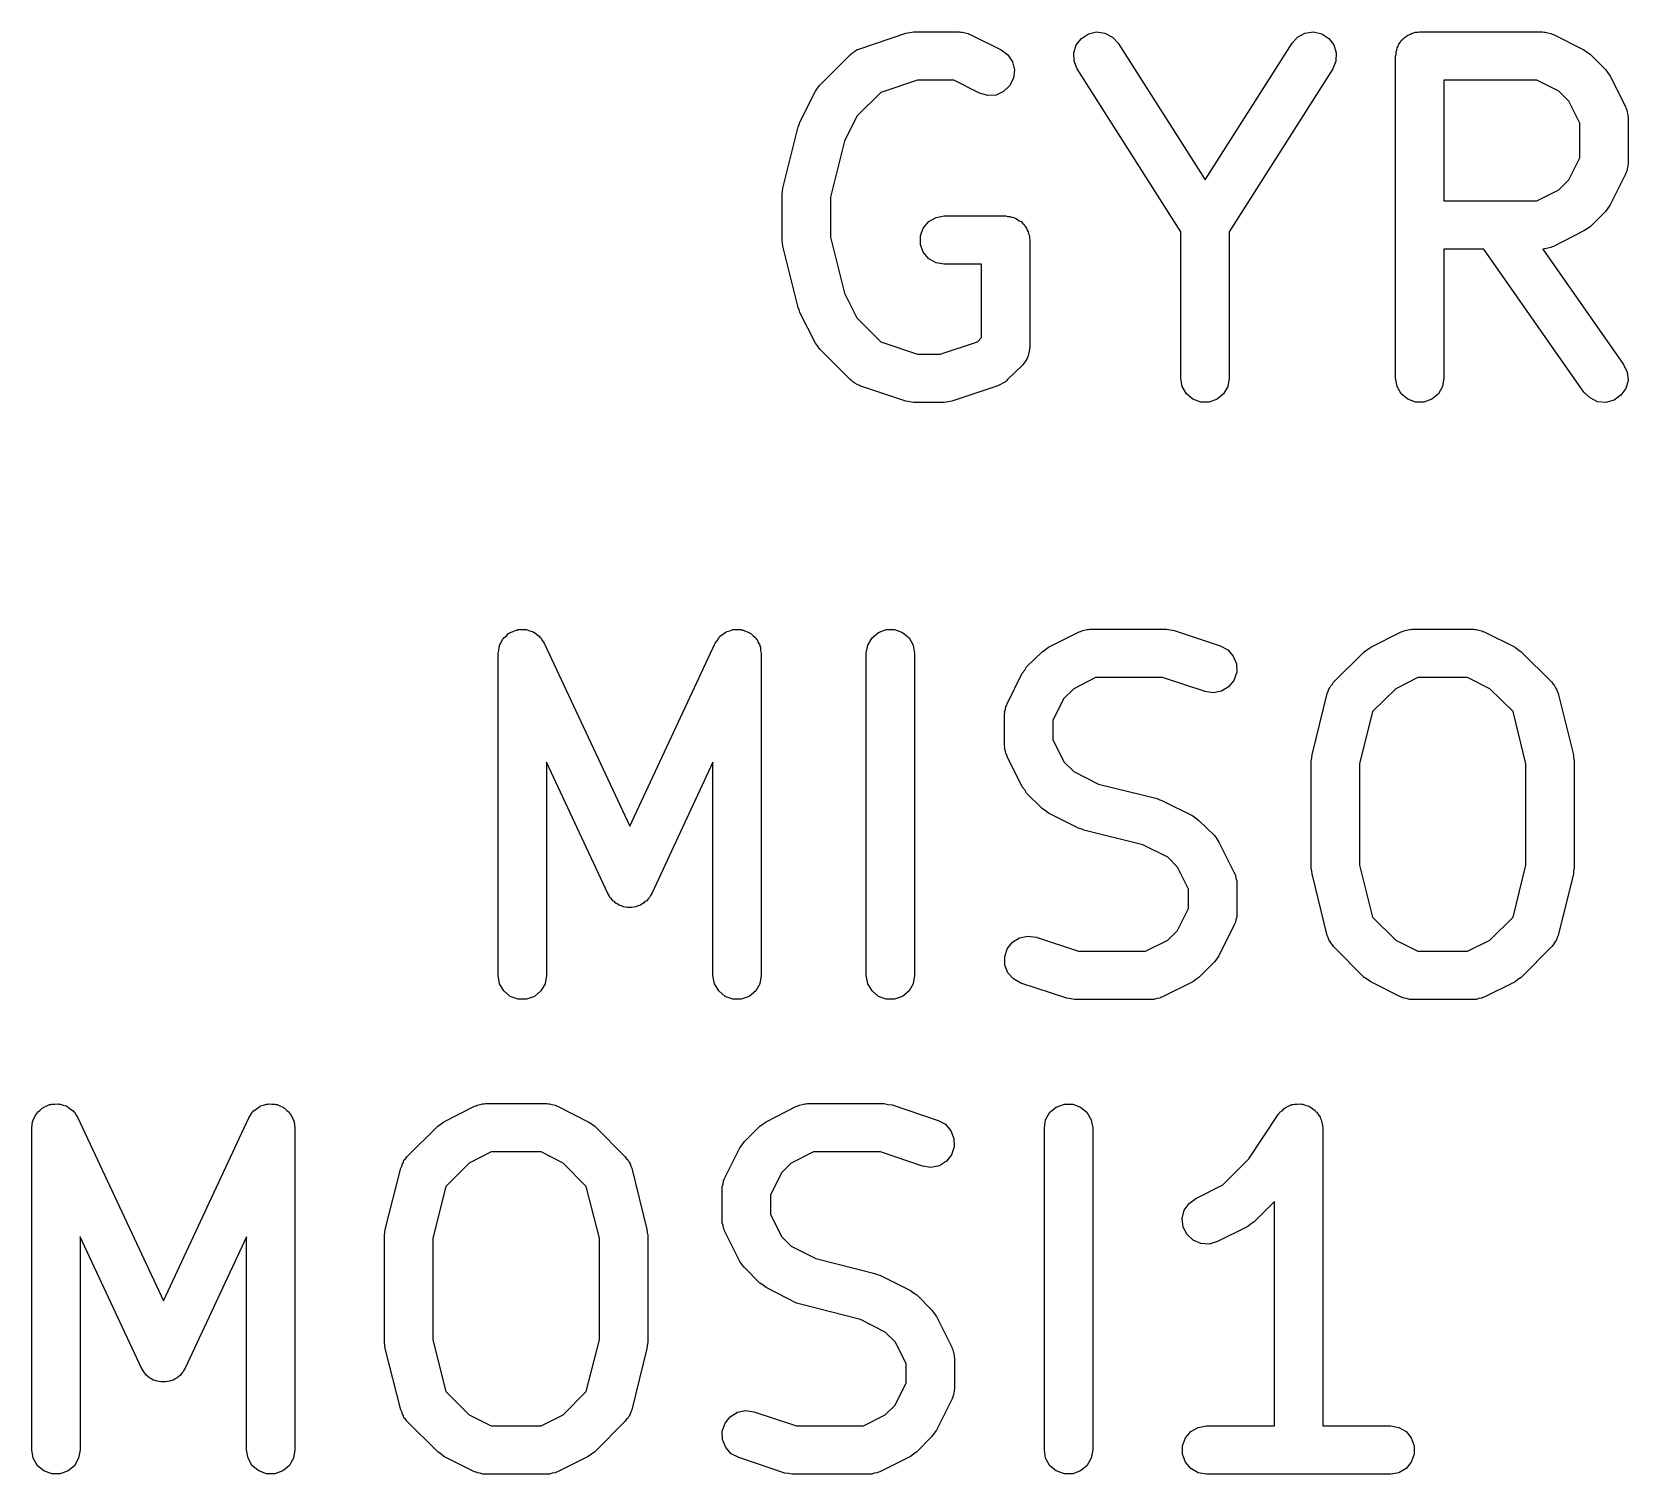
# Model space of a CAD drawing. Extents: x 83.4 to 168.1, y -157.3 to -85.4.
# Drawn here: x 159.494 to 164.449, y -118.045 to -113.568 of the extents above; entities that cross this region are included whole.
import ezdxf

# ---------------------------------------------------------------- set-up
doc = ezdxf.new("R2010")
doc.units = 0
doc.header["$MEASUREMENT"] = 0
doc.layers.add('BLACK', color=7, linetype='CONTINUOUS')

msp = doc.modelspace()

# ---------------------------------------------------------------- linework, layer by layer
at = {"layer": 'Black'}
for p, q in [((162.219, -113.57), (162.231, -113.568)), ((162.231, -113.568), (162.374, -113.568)), ((162.374, -113.568), (162.378, -113.569)), ((162.774, -113.574), (162.799, -113.568)), ((162.799, -113.568), (162.825, -113.572)), ((163.446, -113.572), (163.472, -113.568)), ((163.472, -113.568), (163.498, -113.574)), ((163.796, -113.569), (163.802, -113.568)), ((163.802, -113.568), (164.183, -113.568)), ((164.183, -113.568), (164.188, -113.569)), ((162.064, -113.62), (162.207, -113.572)), ((162.207, -113.572), (162.219, -113.57)), ((162.378, -113.569), (162.382, -113.569)), ((162.382, -113.569), (162.391, -113.571)), ((162.391, -113.571), (162.4, -113.573)), ((162.4, -113.573), (162.403, -113.575)), ((162.403, -113.575), (162.407, -113.576)), ((162.407, -113.576), (162.503, -113.624)), ((162.728, -113.633), (162.736, -113.608)), ((162.736, -113.608), (162.752, -113.588)), ((162.752, -113.588), (162.774, -113.574)), ((162.825, -113.572), (162.848, -113.584)), ((162.848, -113.584), (162.866, -113.603)), ((162.866, -113.603), (163.136, -114.027)), ((163.136, -114.027), (163.406, -113.603)), ((163.406, -113.603), (163.423, -113.584)), ((163.423, -113.584), (163.446, -113.572)), ((163.498, -113.574), (163.52, -113.588)), ((163.52, -113.588), (163.536, -113.608)), ((163.536, -113.608), (163.543, -113.633)), ((163.731, -113.624), (163.732, -113.617)), ((163.732, -113.617), (163.735, -113.612)), ((163.735, -113.612), (163.737, -113.606)), ((163.737, -113.606), (163.742, -113.601)), ((163.742, -113.601), (163.745, -113.595)), ((163.745, -113.595), (163.75, -113.591)), ((163.75, -113.591), (163.754, -113.586)), ((163.754, -113.586), (163.76, -113.582)), ((163.76, -113.582), (163.765, -113.578)), ((163.765, -113.578), (163.771, -113.576)), ((163.771, -113.576), (163.777, -113.573)), ((163.777, -113.573), (163.783, -113.571)), ((163.783, -113.571), (163.789, -113.569)), ((163.789, -113.569), (163.796, -113.569)), ((164.188, -113.569), (164.192, -113.569)), ((164.192, -113.569), (164.2, -113.571)), ((164.2, -113.571), (164.209, -113.573)), ((164.209, -113.573), (164.213, -113.575)), ((164.213, -113.575), (164.217, -113.576)), ((164.217, -113.576), (164.312, -113.624)), ((161.94, -113.733), (162.035, -113.638)), ((162.035, -113.638), (162.039, -113.635)), ((162.039, -113.635), (162.042, -113.632)), ((162.042, -113.632), (162.049, -113.628)), ((162.049, -113.628), (162.056, -113.623)), ((162.056, -113.623), (162.061, -113.622)), ((162.061, -113.622), (162.064, -113.62)), ((162.503, -113.624), (162.524, -113.639)), ((162.524, -113.639), (162.538, -113.661)), ((162.538, -113.661), (162.544, -113.686)), ((162.729, -113.659), (162.728, -113.633)), ((162.739, -113.683), (162.729, -113.659)), ((163.542, -113.659), (163.532, -113.683)), ((163.543, -113.633), (163.542, -113.659)), ((163.727, -113.643), (163.729, -113.637)), ((163.727, -114.643), (163.727, -113.643)), ((163.729, -113.63), (163.731, -113.624)), ((163.729, -113.637), (163.729, -113.63)), ((164.312, -113.624), (164.322, -113.631)), ((164.322, -113.631), (164.332, -113.638)), ((164.332, -113.638), (164.379, -113.685)), ((162.541, -113.712), (162.529, -113.735)), ((162.544, -113.686), (162.541, -113.712)), ((163.061, -114.189), (162.739, -113.683)), ((163.532, -113.683), (163.211, -114.189)), ((164.379, -113.685), (164.386, -113.695)), ((164.386, -113.695), (164.393, -113.705)), ((164.393, -113.705), (164.441, -113.8)), ((161.878, -113.848), (161.926, -113.752)), ((161.926, -113.752), (161.933, -113.743)), ((161.933, -113.743), (161.94, -113.733)), ((162.129, -113.756), (162.055, -113.83)), ((162.243, -113.718), (162.129, -113.756)), ((162.356, -113.718), (162.243, -113.718)), ((162.436, -113.758), (162.356, -113.718)), ((162.461, -113.765), (162.436, -113.758)), ((162.487, -113.764), (162.461, -113.765)), ((162.51, -113.753), (162.487, -113.764)), ((162.529, -113.735), (162.51, -113.753)), ((163.877, -113.718), (163.877, -114.092)), ((164.166, -113.718), (163.877, -113.718)), ((164.234, -113.752), (164.166, -113.718)), ((164.265, -113.783), (164.234, -113.752)), ((164.299, -113.851), (164.265, -113.783)), ((164.441, -113.8), (164.442, -113.804)), ((164.442, -113.804), (164.444, -113.808)), ((164.444, -113.808), (164.446, -113.817)), ((161.825, -114.053), (161.873, -113.863)), ((161.873, -113.863), (161.876, -113.855)), ((161.876, -113.855), (161.878, -113.848)), ((162.055, -113.83), (162.016, -113.907)), ((164.299, -113.959), (164.299, -113.851)), ((164.446, -113.817), (164.448, -113.825)), ((164.448, -113.825), (164.448, -113.829)), ((164.448, -113.829), (164.449, -113.834)), ((164.449, -113.834), (164.449, -113.976)), ((162.016, -113.907), (161.973, -114.081)), ((164.265, -114.027), (164.299, -113.959)), ((164.441, -114.01), (164.393, -114.105)), ((164.442, -114.006), (164.441, -114.01)), ((164.444, -114.002), (164.442, -114.006)), ((164.446, -113.993), (164.444, -114.002)), ((164.448, -113.985), (164.446, -113.993)), ((164.449, -113.976), (164.448, -113.981)), ((164.448, -113.981), (164.448, -113.985)), ((161.823, -114.072), (161.824, -114.063)), ((161.824, -114.063), (161.825, -114.053)), ((164.166, -114.092), (164.234, -114.058)), ((164.234, -114.058), (164.265, -114.027)), ((161.823, -114.214), (161.823, -114.072)), ((161.973, -114.081), (161.973, -114.205)), ((163.877, -114.092), (164.166, -114.092)), ((164.393, -114.105), (164.386, -114.115)), ((162.261, -114.177), (162.278, -114.157)), ((162.278, -114.157), (162.301, -114.144)), ((162.301, -114.144), (162.326, -114.139)), ((162.326, -114.139), (162.517, -114.139)), ((162.517, -114.139), (162.523, -114.141)), ((162.523, -114.141), (162.53, -114.141)), ((162.53, -114.141), (162.536, -114.143)), ((162.536, -114.143), (162.542, -114.144)), ((162.542, -114.144), (162.548, -114.147)), ((162.548, -114.147), (162.554, -114.15)), ((162.554, -114.15), (162.559, -114.154)), ((162.559, -114.154), (162.565, -114.157)), ((162.565, -114.157), (162.569, -114.162)), ((162.569, -114.162), (162.574, -114.166)), ((164.379, -114.125), (164.332, -114.172)), ((164.386, -114.115), (164.379, -114.125)), ((161.973, -114.205), (162.016, -114.379)), ((162.252, -114.201), (162.261, -114.177)), ((162.252, -114.228), (162.252, -114.201)), ((162.574, -114.166), (162.577, -114.172)), ((162.577, -114.172), (162.582, -114.177)), ((162.582, -114.177), (162.584, -114.183)), ((162.584, -114.183), (162.587, -114.189)), ((162.587, -114.189), (162.588, -114.195)), ((162.588, -114.195), (162.591, -114.201)), ((162.591, -114.201), (162.591, -114.208)), ((162.591, -114.208), (162.592, -114.214)), ((163.061, -114.643), (163.061, -114.189)), ((163.211, -114.189), (163.211, -114.643)), ((164.312, -114.186), (164.217, -114.234)), ((164.322, -114.179), (164.312, -114.186)), ((164.332, -114.172), (164.322, -114.179)), ((161.824, -114.224), (161.823, -114.214)), ((161.825, -114.233), (161.824, -114.224)), ((161.873, -114.423), (161.825, -114.233)), ((162.261, -114.252), (162.252, -114.228)), ((162.278, -114.272), (162.261, -114.252)), ((162.592, -114.214), (162.592, -114.548)), ((164.001, -114.242), (163.877, -114.242)), ((163.877, -114.242), (163.877, -114.643)), ((164.312, -114.686), (164.001, -114.242)), ((164.188, -114.241), (164.184, -114.242)), ((164.184, -114.242), (164.435, -114.6)), ((164.192, -114.241), (164.188, -114.241)), ((164.2, -114.239), (164.192, -114.241)), ((164.209, -114.237), (164.2, -114.239)), ((164.213, -114.235), (164.209, -114.237)), ((164.217, -114.234), (164.213, -114.235)), ((162.301, -114.285), (162.278, -114.272)), ((162.326, -114.289), (162.301, -114.285)), ((162.442, -114.289), (162.326, -114.289)), ((162.442, -114.517), (162.442, -114.289)), ((162.016, -114.379), (162.055, -114.456)), ((161.876, -114.431), (161.873, -114.423)), ((161.878, -114.439), (161.876, -114.431)), ((161.926, -114.534), (161.878, -114.439)), ((162.055, -114.456), (162.129, -114.53)), ((161.933, -114.543), (161.926, -114.534)), ((161.94, -114.553), (161.933, -114.543)), ((162.035, -114.648), (161.94, -114.553)), ((162.129, -114.53), (162.243, -114.568)), ((162.314, -114.568), (162.429, -114.53)), ((162.429, -114.53), (162.442, -114.517)), ((162.591, -114.554), (162.589, -114.564)), ((162.592, -114.548), (162.591, -114.551)), ((162.591, -114.551), (162.591, -114.554)), ((162.243, -114.568), (162.314, -114.568)), ((162.57, -114.601), (162.522, -114.648)), ((162.572, -114.598), (162.57, -114.601)), ((162.574, -114.596), (162.572, -114.598)), ((162.579, -114.588), (162.574, -114.596)), ((162.585, -114.58), (162.579, -114.588)), ((162.586, -114.576), (162.585, -114.58)), ((162.587, -114.573), (162.586, -114.576)), ((162.589, -114.564), (162.587, -114.573)), ((164.435, -114.6), (164.446, -114.624)), ((162.039, -114.651), (162.035, -114.648)), ((162.042, -114.654), (162.039, -114.651)), ((162.049, -114.658), (162.042, -114.654)), ((162.056, -114.663), (162.049, -114.658)), ((162.508, -114.658), (162.501, -114.663)), ((162.516, -114.654), (162.508, -114.658)), ((162.519, -114.651), (162.516, -114.654)), ((162.522, -114.648), (162.519, -114.651)), ((163.065, -114.669), (163.061, -114.643)), ((163.211, -114.643), (163.206, -114.669)), ((163.732, -114.669), (163.727, -114.643)), ((163.877, -114.643), (163.873, -114.669)), ((164.449, -114.65), (164.442, -114.675)), ((164.446, -114.624), (164.449, -114.65)), ((162.061, -114.665), (162.056, -114.663)), ((162.064, -114.667), (162.061, -114.665)), ((162.207, -114.714), (162.064, -114.667)), ((162.493, -114.667), (162.35, -114.714)), ((162.497, -114.665), (162.493, -114.667)), ((162.501, -114.663), (162.497, -114.665)), ((163.078, -114.691), (163.065, -114.669)), ((163.098, -114.708), (163.078, -114.691)), ((163.123, -114.717), (163.098, -114.708)), ((163.173, -114.708), (163.149, -114.717)), ((163.193, -114.691), (163.173, -114.708)), ((163.206, -114.669), (163.193, -114.691)), ((163.745, -114.691), (163.732, -114.669)), ((163.765, -114.708), (163.745, -114.691)), ((163.789, -114.717), (163.765, -114.708)), ((163.84, -114.708), (163.815, -114.717)), ((163.86, -114.691), (163.84, -114.708)), ((163.873, -114.669), (163.86, -114.691)), ((164.331, -114.704), (164.312, -114.686)), ((164.354, -114.716), (164.331, -114.704)), ((164.427, -114.696), (164.406, -114.711)), ((164.442, -114.675), (164.427, -114.696)), ((162.219, -114.716), (162.207, -114.714)), ((162.231, -114.718), (162.219, -114.716)), ((162.326, -114.718), (162.231, -114.718)), ((162.338, -114.716), (162.326, -114.718)), ((162.35, -114.714), (162.338, -114.716)), ((163.149, -114.717), (163.123, -114.717)), ((163.815, -114.717), (163.789, -114.717)), ((164.38, -114.718), (164.354, -114.716)), ((164.406, -114.711), (164.38, -114.718)), ((160.957, -115.452), (160.959, -115.449)), ((160.959, -115.449), (160.967, -115.443)), ((160.967, -115.443), (160.973, -115.436)), ((160.973, -115.436), (160.976, -115.434)), ((160.976, -115.434), (160.979, -115.432)), ((160.979, -115.432), (160.988, -115.429)), ((160.988, -115.429), (160.997, -115.425)), ((160.997, -115.425), (161, -115.425)), ((161, -115.425), (161.003, -115.423)), ((161.003, -115.423), (161.013, -115.423)), ((161.013, -115.423), (161.023, -115.423)), ((161.023, -115.423), (161.026, -115.423)), ((161.026, -115.423), (161.029, -115.423)), ((161.029, -115.423), (161.039, -115.427)), ((161.039, -115.427), (161.048, -115.429)), ((161.048, -115.429), (161.051, -115.431)), ((161.051, -115.431), (161.054, -115.432)), ((161.054, -115.432), (161.061, -115.439)), ((161.061, -115.439), (161.069, -115.444)), ((161.069, -115.444), (161.071, -115.447)), ((161.071, -115.447), (161.074, -115.449)), ((161.074, -115.449), (161.079, -115.458)), ((161.621, -115.458), (161.626, -115.449)), ((161.626, -115.449), (161.628, -115.447)), ((161.628, -115.447), (161.63, -115.444)), ((161.63, -115.444), (161.638, -115.439)), ((161.638, -115.439), (161.646, -115.432)), ((161.646, -115.432), (161.649, -115.431)), ((161.649, -115.431), (161.651, -115.429)), ((161.651, -115.429), (161.661, -115.427)), ((161.661, -115.427), (161.67, -115.423)), ((161.67, -115.423), (161.673, -115.423)), ((161.673, -115.423), (161.677, -115.423)), ((161.677, -115.423), (161.686, -115.423)), ((161.686, -115.423), (161.696, -115.423)), ((161.696, -115.423), (161.699, -115.425)), ((161.699, -115.425), (161.703, -115.425)), ((161.703, -115.425), (161.711, -115.429)), ((161.711, -115.429), (161.721, -115.432)), ((161.721, -115.432), (161.723, -115.434)), ((161.723, -115.434), (161.726, -115.436)), ((161.726, -115.436), (161.733, -115.443)), ((161.733, -115.443), (161.741, -115.449)), ((161.741, -115.449), (161.742, -115.452)), ((162.089, -115.472), (162.102, -115.449)), ((162.102, -115.449), (162.122, -115.432)), ((162.122, -115.432), (162.146, -115.423)), ((162.146, -115.423), (162.172, -115.423)), ((162.172, -115.423), (162.197, -115.432)), ((162.197, -115.432), (162.217, -115.449)), ((162.217, -115.449), (162.23, -115.472)), ((162.65, -115.478), (162.745, -115.43)), ((162.745, -115.43), (162.749, -115.429)), ((162.749, -115.429), (162.753, -115.427)), ((162.753, -115.427), (162.761, -115.425)), ((162.761, -115.425), (162.77, -115.423)), ((162.77, -115.423), (162.774, -115.423)), ((162.774, -115.423), (162.778, -115.422)), ((162.778, -115.422), (163.016, -115.422)), ((163.016, -115.422), (163.028, -115.424)), ((163.028, -115.424), (163.04, -115.426)), ((163.04, -115.426), (163.183, -115.474)), ((163.65, -115.478), (163.745, -115.43)), ((163.745, -115.43), (163.749, -115.429)), ((163.749, -115.429), (163.753, -115.427)), ((163.753, -115.427), (163.761, -115.425)), ((163.761, -115.425), (163.77, -115.423)), ((163.77, -115.423), (163.774, -115.423)), ((163.774, -115.423), (163.778, -115.422)), ((163.778, -115.422), (163.969, -115.422)), ((163.969, -115.422), (163.973, -115.423)), ((163.973, -115.423), (163.977, -115.423)), ((163.977, -115.423), (163.986, -115.425)), ((163.986, -115.425), (163.995, -115.427)), ((163.995, -115.427), (163.998, -115.429)), ((163.998, -115.429), (164.002, -115.43)), ((164.002, -115.43), (164.098, -115.478)), ((160.941, -115.497), (160.943, -115.488)), ((160.941, -116.497), (160.941, -115.497)), ((160.943, -115.488), (160.944, -115.478)), ((160.944, -115.478), (160.945, -115.475)), ((160.945, -115.475), (160.946, -115.472)), ((160.946, -115.472), (160.951, -115.463)), ((160.951, -115.463), (160.955, -115.454)), ((160.955, -115.454), (160.957, -115.452)), ((161.079, -115.458), (161.084, -115.466)), ((161.084, -115.466), (161.35, -116.034)), ((161.35, -116.034), (161.615, -115.466)), ((161.615, -115.466), (161.621, -115.458)), ((161.742, -115.452), (161.745, -115.454)), ((161.745, -115.454), (161.749, -115.463)), ((161.749, -115.463), (161.754, -115.472)), ((161.754, -115.472), (161.754, -115.475)), ((161.754, -115.475), (161.756, -115.478)), ((161.756, -115.478), (161.756, -115.488)), ((161.756, -115.488), (161.758, -115.497)), ((161.758, -115.497), (161.758, -116.497)), ((162.084, -115.497), (162.089, -115.472)), ((162.084, -116.497), (162.084, -115.497)), ((162.23, -115.472), (162.234, -115.497)), ((162.234, -115.497), (162.234, -116.497)), ((162.582, -115.539), (162.63, -115.492)), ((162.63, -115.492), (162.64, -115.485)), ((162.64, -115.485), (162.65, -115.478)), ((163.183, -115.474), (163.206, -115.486)), ((163.206, -115.486), (163.223, -115.506)), ((163.535, -115.587), (163.63, -115.492)), ((163.63, -115.492), (163.64, -115.485)), ((163.64, -115.485), (163.65, -115.478)), ((164.098, -115.478), (164.107, -115.485)), ((164.107, -115.485), (164.117, -115.492)), ((164.117, -115.492), (164.212, -115.587)), ((162.568, -115.559), (162.576, -115.549)), ((162.576, -115.549), (162.582, -115.539)), ((163.223, -115.506), (163.233, -115.53)), ((163.233, -115.53), (163.234, -115.556)), ((162.521, -115.654), (162.568, -115.559)), ((162.796, -115.572), (162.728, -115.607)), ((163.004, -115.572), (162.796, -115.572)), ((163.136, -115.616), (163.004, -115.572)), ((163.225, -115.581), (163.209, -115.601)), ((163.234, -115.556), (163.225, -115.581)), ((163.523, -115.604), (163.526, -115.598)), ((163.526, -115.598), (163.531, -115.593)), ((163.531, -115.593), (163.535, -115.587)), ((163.796, -115.572), (163.728, -115.607)), ((163.951, -115.572), (163.796, -115.572)), ((164.02, -115.607), (163.951, -115.572)), ((164.212, -115.587), (164.216, -115.593)), ((164.216, -115.593), (164.221, -115.598)), ((164.221, -115.598), (164.224, -115.604)), ((162.697, -115.637), (162.663, -115.705)), ((162.728, -115.607), (162.697, -115.637)), ((163.161, -115.62), (163.136, -115.616)), ((163.187, -115.615), (163.161, -115.62)), ((163.209, -115.601), (163.187, -115.615)), ((163.468, -115.812), (163.515, -115.622)), ((163.515, -115.622), (163.518, -115.615)), ((163.518, -115.615), (163.52, -115.608)), ((163.52, -115.608), (163.523, -115.604)), ((163.728, -115.607), (163.656, -115.678)), ((164.092, -115.678), (164.02, -115.607)), ((164.224, -115.604), (164.227, -115.608)), ((164.227, -115.608), (164.229, -115.615)), ((164.229, -115.615), (164.232, -115.622)), ((164.232, -115.622), (164.28, -115.812)), ((162.513, -115.679), (162.516, -115.671)), ((162.514, -115.683), (162.513, -115.679)), ((162.513, -115.688), (162.514, -115.683)), ((162.513, -115.783), (162.513, -115.688)), ((162.516, -115.671), (162.517, -115.662)), ((162.517, -115.662), (162.52, -115.658)), ((162.52, -115.658), (162.521, -115.654)), ((163.656, -115.678), (163.615, -115.84)), ((164.132, -115.84), (164.092, -115.678)), ((162.663, -115.705), (162.663, -115.765)), ((162.514, -115.787), (162.513, -115.783)), ((162.513, -115.792), (162.514, -115.787)), ((162.516, -115.8), (162.513, -115.792)), ((162.663, -115.765), (162.697, -115.834)), ((161.282, -116.243), (161.091, -115.835)), ((161.091, -115.835), (161.091, -116.497)), ((161.608, -115.835), (161.418, -116.243)), ((161.608, -116.497), (161.608, -115.835)), ((162.517, -115.809), (162.516, -115.8)), ((162.52, -115.812), (162.517, -115.809)), ((162.521, -115.817), (162.52, -115.812)), ((162.568, -115.912), (162.521, -115.817)), ((162.697, -115.834), (162.728, -115.864)), ((163.465, -115.831), (163.467, -115.822)), ((163.465, -116.164), (163.465, -115.831)), ((163.467, -115.822), (163.468, -115.812)), ((163.615, -115.84), (163.615, -116.155)), ((164.132, -116.155), (164.132, -115.84)), ((164.28, -115.812), (164.28, -115.822)), ((164.28, -115.822), (164.282, -115.831)), ((164.282, -115.831), (164.282, -116.164)), ((162.728, -115.864), (162.805, -115.903)), ((162.576, -115.921), (162.568, -115.912)), ((162.582, -115.931), (162.576, -115.921)), ((162.63, -115.979), (162.582, -115.931)), ((162.805, -115.903), (162.987, -115.948)), ((162.64, -115.986), (162.63, -115.979)), ((162.65, -115.993), (162.64, -115.986)), ((162.745, -116.041), (162.65, -115.993)), ((162.987, -115.948), (162.995, -115.952)), ((162.995, -115.952), (163.002, -115.954)), ((163.002, -115.954), (163.098, -116.002)), ((162.753, -116.043), (162.745, -116.041)), ((162.76, -116.046), (162.753, -116.043)), ((162.943, -116.092), (162.76, -116.046)), ((163.098, -116.002), (163.107, -116.009)), ((163.107, -116.009), (163.117, -116.016)), ((163.117, -116.016), (163.165, -116.063)), ((163.02, -116.13), (162.943, -116.092)), ((163.165, -116.063), (163.172, -116.073)), ((163.172, -116.073), (163.179, -116.083)), ((163.179, -116.083), (163.226, -116.178)), ((163.05, -116.161), (163.02, -116.13)), ((163.084, -116.229), (163.05, -116.161)), ((163.226, -116.178), (163.228, -116.182)), ((163.228, -116.182), (163.23, -116.186)), ((163.23, -116.186), (163.231, -116.195)), ((163.467, -116.173), (163.465, -116.164)), ((163.468, -116.182), (163.467, -116.173)), ((163.515, -116.373), (163.468, -116.182)), ((163.615, -116.155), (163.656, -116.316)), ((164.092, -116.316), (164.132, -116.155)), ((164.28, -116.182), (164.232, -116.373)), ((164.282, -116.164), (164.28, -116.173)), ((164.28, -116.173), (164.28, -116.182)), ((161.286, -116.249), (161.282, -116.243)), ((161.418, -116.243), (161.414, -116.249)), ((163.084, -116.289), (163.084, -116.229)), ((163.231, -116.195), (163.234, -116.203)), ((163.234, -116.203), (163.234, -116.207)), ((163.234, -116.207), (163.234, -116.212)), ((163.234, -116.212), (163.234, -116.307)), ((161.288, -116.255), (161.286, -116.249)), ((161.293, -116.259), (161.288, -116.255)), ((161.297, -116.265), (161.293, -116.259)), ((161.302, -116.268), (161.297, -116.265)), ((161.307, -116.273), (161.302, -116.268)), ((161.313, -116.276), (161.307, -116.273)), ((161.318, -116.28), (161.313, -116.276)), ((161.324, -116.281), (161.318, -116.28)), ((161.33, -116.284), (161.324, -116.281)), ((161.337, -116.285), (161.33, -116.284)), ((161.343, -116.286), (161.337, -116.285)), ((161.35, -116.286), (161.343, -116.286)), ((161.356, -116.286), (161.35, -116.286)), ((161.363, -116.285), (161.356, -116.286)), ((161.369, -116.284), (161.363, -116.285)), ((161.375, -116.281), (161.369, -116.284)), ((161.381, -116.28), (161.375, -116.281)), ((161.387, -116.276), (161.381, -116.28)), ((161.393, -116.273), (161.387, -116.276)), ((161.397, -116.268), (161.393, -116.273)), ((161.403, -116.265), (161.397, -116.268)), ((161.407, -116.259), (161.403, -116.265)), ((161.411, -116.255), (161.407, -116.259)), ((161.414, -116.249), (161.411, -116.255)), ((163.05, -116.358), (163.084, -116.289)), ((163.226, -116.34), (163.179, -116.436)), ((163.228, -116.336), (163.226, -116.34)), ((163.23, -116.332), (163.228, -116.336)), ((163.231, -116.324), (163.23, -116.332)), ((163.234, -116.315), (163.231, -116.324)), ((163.234, -116.307), (163.234, -116.311)), ((163.234, -116.311), (163.234, -116.315)), ((163.656, -116.316), (163.728, -116.388)), ((164.02, -116.388), (164.092, -116.316)), ((162.538, -116.394), (162.56, -116.38)), ((162.56, -116.38), (162.586, -116.375)), ((162.586, -116.375), (162.612, -116.378)), ((162.612, -116.378), (162.743, -116.422)), ((162.951, -116.422), (163.02, -116.388)), ((163.02, -116.388), (163.05, -116.358)), ((163.518, -116.379), (163.515, -116.373)), ((163.52, -116.386), (163.518, -116.379)), ((163.523, -116.391), (163.52, -116.386)), ((163.526, -116.396), (163.523, -116.391)), ((163.728, -116.388), (163.796, -116.422)), ((163.951, -116.422), (164.02, -116.388)), ((164.224, -116.391), (164.221, -116.396)), ((164.227, -116.386), (164.224, -116.391)), ((164.229, -116.379), (164.227, -116.386)), ((164.232, -116.373), (164.229, -116.379)), ((162.514, -116.439), (162.522, -116.414)), ((162.514, -116.465), (162.514, -116.439)), ((162.522, -116.414), (162.538, -116.394)), ((162.743, -116.422), (162.951, -116.422)), ((163.179, -116.436), (163.172, -116.445)), ((163.531, -116.402), (163.526, -116.396)), ((163.535, -116.407), (163.531, -116.402)), ((163.63, -116.503), (163.535, -116.407)), ((163.796, -116.422), (163.951, -116.422)), ((164.212, -116.407), (164.117, -116.503)), ((164.216, -116.402), (164.212, -116.407)), ((164.221, -116.396), (164.216, -116.402)), ((162.524, -116.489), (162.514, -116.465)), ((162.541, -116.508), (162.524, -116.489)), ((163.165, -116.455), (163.117, -116.503)), ((163.172, -116.445), (163.165, -116.455)), ((160.946, -116.523), (160.941, -116.497)), ((160.959, -116.545), (160.946, -116.523)), ((161.087, -116.523), (161.074, -116.545)), ((161.091, -116.497), (161.087, -116.523)), ((161.613, -116.523), (161.608, -116.497)), ((161.626, -116.545), (161.613, -116.523)), ((161.754, -116.523), (161.741, -116.545)), ((161.758, -116.497), (161.754, -116.523)), ((162.089, -116.523), (162.084, -116.497)), ((162.102, -116.545), (162.089, -116.523)), ((162.23, -116.523), (162.217, -116.545)), ((162.234, -116.497), (162.23, -116.523)), ((162.564, -116.521), (162.541, -116.508)), ((162.707, -116.568), (162.564, -116.521)), ((163.098, -116.517), (163.002, -116.564)), ((163.107, -116.51), (163.098, -116.517)), ((163.117, -116.503), (163.107, -116.51)), ((163.64, -116.51), (163.63, -116.503)), ((163.65, -116.517), (163.64, -116.51)), ((163.745, -116.564), (163.65, -116.517)), ((164.098, -116.517), (164.002, -116.564)), ((164.107, -116.51), (164.098, -116.517)), ((164.117, -116.503), (164.107, -116.51)), ((160.979, -116.562), (160.959, -116.545)), ((161.003, -116.571), (160.979, -116.562)), ((161.029, -116.571), (161.003, -116.571)), ((161.054, -116.562), (161.029, -116.571)), ((161.074, -116.545), (161.054, -116.562)), ((161.646, -116.562), (161.626, -116.545)), ((161.67, -116.571), (161.646, -116.562)), ((161.696, -116.571), (161.67, -116.571)), ((161.721, -116.562), (161.696, -116.571)), ((161.741, -116.545), (161.721, -116.562)), ((162.122, -116.562), (162.102, -116.545)), ((162.146, -116.571), (162.122, -116.562)), ((162.172, -116.571), (162.146, -116.571)), ((162.197, -116.562), (162.172, -116.571)), ((162.217, -116.545), (162.197, -116.562)), ((162.719, -116.57), (162.707, -116.568)), ((162.731, -116.572), (162.719, -116.57)), ((162.969, -116.572), (162.731, -116.572)), ((162.973, -116.572), (162.969, -116.572)), ((162.977, -116.572), (162.973, -116.572)), ((162.986, -116.569), (162.977, -116.572)), ((162.995, -116.568), (162.986, -116.569)), ((162.998, -116.566), (162.995, -116.568)), ((163.002, -116.564), (162.998, -116.566)), ((163.749, -116.566), (163.745, -116.564)), ((163.753, -116.568), (163.749, -116.566)), ((163.761, -116.569), (163.753, -116.568)), ((163.77, -116.572), (163.761, -116.569)), ((163.774, -116.572), (163.77, -116.572)), ((163.778, -116.572), (163.774, -116.572)), ((163.969, -116.572), (163.778, -116.572)), ((163.973, -116.572), (163.969, -116.572)), ((163.977, -116.572), (163.973, -116.572)), ((163.986, -116.569), (163.977, -116.572)), ((163.995, -116.568), (163.986, -116.569)), ((163.998, -116.566), (163.995, -116.568)), ((164.002, -116.564), (163.998, -116.566)), ((159.498, -116.945), (159.503, -116.936)), ((159.503, -116.936), (159.507, -116.927)), ((159.507, -116.927), (159.51, -116.925)), ((159.51, -116.925), (159.511, -116.922)), ((159.511, -116.922), (159.519, -116.916)), ((159.519, -116.916), (159.526, -116.909)), ((159.526, -116.909), (159.529, -116.908)), ((159.529, -116.908), (159.531, -116.906)), ((159.531, -116.906), (159.54, -116.902)), ((159.54, -116.902), (159.549, -116.898)), ((159.549, -116.898), (159.553, -116.898)), ((159.553, -116.898), (159.556, -116.897)), ((159.556, -116.897), (159.565, -116.897)), ((159.565, -116.897), (159.575, -116.896)), ((159.575, -116.896), (159.578, -116.897)), ((159.578, -116.897), (159.582, -116.897)), ((159.582, -116.897), (159.591, -116.9)), ((159.591, -116.9), (159.6, -116.902)), ((159.6, -116.902), (159.603, -116.904)), ((159.603, -116.904), (159.606, -116.906)), ((159.606, -116.906), (159.614, -116.912)), ((159.614, -116.912), (159.622, -116.917)), ((159.622, -116.917), (159.624, -116.92)), ((159.624, -116.92), (159.626, -116.922)), ((159.626, -116.922), (159.631, -116.931)), ((159.631, -116.931), (159.637, -116.939)), ((160.167, -116.939), (160.173, -116.931)), ((160.173, -116.931), (160.178, -116.922)), ((160.178, -116.922), (160.18, -116.92)), ((160.18, -116.92), (160.182, -116.917)), ((160.182, -116.917), (160.19, -116.912)), ((160.19, -116.912), (160.198, -116.906)), ((160.198, -116.906), (160.201, -116.904)), ((160.201, -116.904), (160.204, -116.902)), ((160.204, -116.902), (160.213, -116.9)), ((160.213, -116.9), (160.222, -116.897)), ((160.222, -116.897), (160.226, -116.897)), ((160.226, -116.897), (160.229, -116.896)), ((160.229, -116.896), (160.239, -116.897)), ((160.239, -116.897), (160.248, -116.897)), ((160.248, -116.897), (160.251, -116.898)), ((160.251, -116.898), (160.255, -116.898)), ((160.255, -116.898), (160.264, -116.902)), ((160.264, -116.902), (160.273, -116.906)), ((160.273, -116.906), (160.275, -116.908)), ((160.275, -116.908), (160.278, -116.909)), ((160.278, -116.909), (160.285, -116.916)), ((160.285, -116.916), (160.293, -116.922)), ((160.293, -116.922), (160.294, -116.925)), ((160.294, -116.925), (160.297, -116.927)), ((160.297, -116.927), (160.301, -116.936)), ((160.301, -116.936), (160.306, -116.945)), ((160.773, -116.951), (160.868, -116.903)), ((160.868, -116.903), (160.873, -116.902)), ((160.873, -116.902), (160.876, -116.9)), ((160.876, -116.9), (160.885, -116.898)), ((160.885, -116.898), (160.893, -116.896)), ((160.893, -116.896), (160.898, -116.896)), ((160.898, -116.896), (160.902, -116.895)), ((160.902, -116.895), (161.092, -116.895)), ((161.092, -116.895), (161.097, -116.896)), ((161.097, -116.896), (161.101, -116.896)), ((161.101, -116.896), (161.109, -116.898)), ((161.109, -116.898), (161.118, -116.9)), ((161.118, -116.9), (161.122, -116.902)), ((161.122, -116.902), (161.126, -116.903)), ((161.126, -116.903), (161.221, -116.951)), ((161.773, -116.951), (161.868, -116.903)), ((161.868, -116.903), (161.873, -116.902)), ((161.873, -116.902), (161.876, -116.9)), ((161.876, -116.9), (161.885, -116.898)), ((161.885, -116.898), (161.893, -116.896)), ((161.893, -116.896), (161.898, -116.896)), ((161.898, -116.896), (161.902, -116.895)), ((161.902, -116.895), (162.14, -116.895)), ((162.14, -116.895), (162.152, -116.898)), ((162.152, -116.898), (162.164, -116.899)), ((162.164, -116.899), (162.307, -116.947)), ((162.641, -116.945), (162.654, -116.922)), ((162.654, -116.922), (162.674, -116.906)), ((162.674, -116.906), (162.699, -116.897)), ((162.699, -116.897), (162.725, -116.897)), ((162.725, -116.897), (162.749, -116.906)), ((162.749, -116.906), (162.769, -116.922)), ((162.769, -116.922), (162.782, -116.945)), ((163.272, -117.066), (163.363, -116.929)), ((163.363, -116.929), (163.366, -116.926)), ((163.366, -116.926), (163.368, -116.922)), ((163.368, -116.922), (163.375, -116.917)), ((163.375, -116.917), (163.381, -116.91)), ((163.381, -116.91), (163.385, -116.908)), ((163.385, -116.908), (163.388, -116.906)), ((163.388, -116.906), (163.397, -116.902)), ((163.397, -116.902), (163.405, -116.898)), ((163.405, -116.898), (163.409, -116.898)), ((163.409, -116.898), (163.413, -116.897)), ((163.413, -116.897), (163.422, -116.897)), ((163.422, -116.897), (163.431, -116.896)), ((163.431, -116.896), (163.435, -116.897)), ((163.435, -116.897), (163.439, -116.897)), ((163.439, -116.897), (163.447, -116.9)), ((163.447, -116.9), (163.456, -116.902)), ((163.456, -116.902), (163.459, -116.904)), ((163.459, -116.904), (163.463, -116.906)), ((163.463, -116.906), (163.47, -116.911)), ((163.47, -116.911), (163.478, -116.916)), ((163.478, -116.916), (163.48, -116.92)), ((163.48, -116.92), (163.483, -116.922)), ((163.483, -116.922), (163.488, -116.93)), ((163.488, -116.93), (163.493, -116.937)), ((163.493, -116.937), (163.494, -116.941)), ((159.494, -116.97), (159.495, -116.961)), ((159.494, -117.97), (159.494, -116.97)), ((159.495, -116.961), (159.496, -116.951)), ((159.496, -116.951), (159.498, -116.948)), ((159.498, -116.948), (159.498, -116.945)), ((159.637, -116.939), (159.902, -117.507)), ((159.902, -117.507), (160.167, -116.939)), ((160.306, -116.945), (160.306, -116.948)), ((160.306, -116.948), (160.308, -116.951)), ((160.308, -116.951), (160.309, -116.961)), ((160.309, -116.961), (160.31, -116.97)), ((160.31, -116.97), (160.31, -117.97)), ((160.658, -117.06), (160.754, -116.965)), ((160.754, -116.965), (160.764, -116.958)), ((160.764, -116.958), (160.773, -116.951)), ((161.221, -116.951), (161.231, -116.958)), ((161.231, -116.958), (161.241, -116.965)), ((161.241, -116.965), (161.336, -117.06)), ((161.706, -117.013), (161.754, -116.965)), ((161.754, -116.965), (161.764, -116.958)), ((161.764, -116.958), (161.773, -116.951)), ((162.307, -116.947), (162.33, -116.959)), ((162.33, -116.959), (162.347, -116.979)), ((162.347, -116.979), (162.356, -117.003)), ((162.637, -116.97), (162.641, -116.945)), ((162.637, -117.97), (162.637, -116.97)), ((162.782, -116.945), (162.787, -116.97)), ((162.787, -116.97), (162.787, -117.97)), ((163.494, -116.941), (163.496, -116.945)), ((163.496, -116.945), (163.498, -116.954)), ((163.498, -116.954), (163.5, -116.962)), ((163.5, -116.962), (163.5, -116.966)), ((163.5, -116.966), (163.501, -116.97)), ((163.501, -116.97), (163.501, -117.895)), ((161.644, -117.127), (161.692, -117.032)), ((161.692, -117.032), (161.699, -117.023)), ((161.699, -117.023), (161.706, -117.013)), ((162.357, -117.029), (162.349, -117.054)), ((162.356, -117.003), (162.357, -117.029)), ((160.642, -117.089), (160.644, -117.082)), ((160.644, -117.082), (160.647, -117.077)), ((160.647, -117.077), (160.649, -117.071)), ((160.649, -117.071), (160.654, -117.066)), ((160.654, -117.066), (160.658, -117.06)), ((160.851, -117.08), (160.779, -117.152)), ((160.92, -117.045), (160.851, -117.08)), ((161.075, -117.045), (160.92, -117.045)), ((161.143, -117.08), (161.075, -117.045)), ((161.215, -117.152), (161.143, -117.08)), ((161.336, -117.06), (161.34, -117.066)), ((161.34, -117.066), (161.345, -117.071)), ((161.345, -117.071), (161.348, -117.077)), ((161.348, -117.077), (161.351, -117.082)), ((161.351, -117.082), (161.353, -117.089)), ((161.851, -117.08), (161.821, -117.11)), ((161.92, -117.045), (161.851, -117.08)), ((162.128, -117.045), (161.92, -117.045)), ((162.259, -117.089), (162.128, -117.045)), ((162.333, -117.074), (162.311, -117.088)), ((162.349, -117.054), (162.333, -117.074)), ((163.191, -117.147), (163.272, -117.066)), ((160.591, -117.286), (160.639, -117.095)), ((160.639, -117.095), (160.642, -117.089)), ((161.353, -117.089), (161.356, -117.095)), ((161.356, -117.095), (161.403, -117.286)), ((161.64, -117.144), (161.641, -117.135)), ((161.641, -117.135), (161.643, -117.132)), ((161.643, -117.132), (161.644, -117.127)), ((161.821, -117.11), (161.787, -117.179)), ((162.285, -117.093), (162.259, -117.089)), ((162.311, -117.088), (162.285, -117.093)), ((160.779, -117.152), (160.739, -117.313)), ((161.256, -117.313), (161.215, -117.152)), ((161.637, -117.152), (161.64, -117.144)), ((161.637, -117.157), (161.637, -117.152)), ((161.637, -117.161), (161.637, -117.157)), ((161.637, -117.256), (161.637, -117.161)), ((161.787, -117.179), (161.787, -117.238)), ((163.107, -117.189), (163.191, -117.147)), ((163.065, -117.252), (163.071, -117.226)), ((163.071, -117.226), (163.086, -117.205)), ((163.086, -117.205), (163.107, -117.189)), ((163.351, -117.199), (163.288, -117.262)), ((163.351, -117.895), (163.351, -117.199)), ((161.637, -117.26), (161.637, -117.256)), ((161.637, -117.265), (161.637, -117.26)), ((161.64, -117.273), (161.637, -117.265)), ((161.641, -117.282), (161.64, -117.273)), ((161.643, -117.286), (161.641, -117.282)), ((161.787, -117.238), (161.821, -117.307)), ((163.068, -117.278), (163.065, -117.252)), ((163.08, -117.301), (163.068, -117.278)), ((163.269, -117.276), (163.174, -117.323)), ((163.279, -117.268), (163.269, -117.276)), ((163.288, -117.262), (163.279, -117.268)), ((159.834, -117.716), (159.644, -117.309)), ((159.644, -117.309), (159.644, -117.97)), ((160.16, -117.309), (159.97, -117.716)), ((160.16, -117.97), (160.16, -117.309)), ((160.589, -117.304), (160.59, -117.295)), ((160.589, -117.637), (160.589, -117.304)), ((160.59, -117.295), (160.591, -117.286)), ((160.739, -117.313), (160.739, -117.628)), ((161.256, -117.628), (161.256, -117.313)), ((161.403, -117.286), (161.404, -117.295)), ((161.404, -117.295), (161.406, -117.304)), ((161.406, -117.304), (161.406, -117.637)), ((161.644, -117.29), (161.643, -117.286)), ((161.692, -117.385), (161.644, -117.29)), ((161.821, -117.307), (161.851, -117.337)), ((163.099, -117.319), (163.08, -117.301)), ((163.123, -117.329), (163.099, -117.319)), ((163.149, -117.331), (163.123, -117.329)), ((163.174, -117.323), (163.149, -117.331)), ((161.851, -117.337), (161.928, -117.376)), ((161.928, -117.376), (162.111, -117.422)), ((161.699, -117.395), (161.692, -117.385)), ((161.706, -117.404), (161.699, -117.395)), ((161.754, -117.452), (161.706, -117.404)), ((162.111, -117.422), (162.118, -117.425)), ((162.118, -117.425), (162.126, -117.427)), ((162.126, -117.427), (162.221, -117.475)), ((161.764, -117.459), (161.754, -117.452)), ((161.773, -117.466), (161.764, -117.459)), ((161.868, -117.514), (161.773, -117.466)), ((162.221, -117.475), (162.231, -117.482)), ((162.231, -117.482), (162.241, -117.489)), ((161.876, -117.516), (161.868, -117.514)), ((161.884, -117.519), (161.876, -117.516)), ((162.066, -117.565), (161.884, -117.519)), ((162.241, -117.489), (162.288, -117.536)), ((162.143, -117.604), (162.066, -117.565)), ((162.288, -117.536), (162.295, -117.546)), ((162.295, -117.546), (162.302, -117.556)), ((162.302, -117.556), (162.35, -117.651)), ((160.739, -117.628), (160.779, -117.789)), ((161.215, -117.789), (161.256, -117.628)), ((162.174, -117.634), (162.143, -117.604)), ((160.59, -117.646), (160.589, -117.637)), ((160.591, -117.655), (160.59, -117.646)), ((160.639, -117.846), (160.591, -117.655)), ((161.403, -117.655), (161.356, -117.846)), ((161.404, -117.646), (161.403, -117.655)), ((161.406, -117.637), (161.404, -117.646)), ((162.208, -117.702), (162.174, -117.634)), ((162.35, -117.651), (162.351, -117.655)), ((162.351, -117.655), (162.353, -117.659)), ((162.353, -117.659), (162.355, -117.668)), ((162.355, -117.668), (162.357, -117.676)), ((162.357, -117.676), (162.357, -117.68)), ((162.357, -117.68), (162.358, -117.685)), ((159.838, -117.722), (159.834, -117.716)), ((159.841, -117.728), (159.838, -117.722)), ((159.845, -117.732), (159.841, -117.728)), ((159.963, -117.728), (159.959, -117.732)), ((159.966, -117.722), (159.963, -117.728)), ((159.97, -117.716), (159.966, -117.722)), ((162.208, -117.762), (162.208, -117.702)), ((162.358, -117.685), (162.358, -117.78)), ((159.849, -117.738), (159.845, -117.732)), ((159.854, -117.742), (159.849, -117.738)), ((159.859, -117.746), (159.854, -117.742)), ((159.865, -117.749), (159.859, -117.746)), ((159.87, -117.753), (159.865, -117.749)), ((159.877, -117.754), (159.87, -117.753)), ((159.883, -117.757), (159.877, -117.754)), ((159.889, -117.758), (159.883, -117.757)), ((159.895, -117.759), (159.889, -117.758)), ((159.902, -117.759), (159.895, -117.759)), ((159.909, -117.759), (159.902, -117.759)), ((159.915, -117.758), (159.909, -117.759)), ((159.921, -117.757), (159.915, -117.758)), ((159.927, -117.754), (159.921, -117.757)), ((159.934, -117.753), (159.927, -117.754)), ((159.939, -117.749), (159.934, -117.753)), ((159.945, -117.746), (159.939, -117.749)), ((159.95, -117.742), (159.945, -117.746)), ((159.955, -117.738), (159.95, -117.742)), ((159.959, -117.732), (159.955, -117.738)), ((162.174, -117.831), (162.208, -117.762)), ((162.358, -117.78), (162.357, -117.784)), ((160.779, -117.789), (160.851, -117.861)), ((161.143, -117.861), (161.215, -117.789)), ((162.35, -117.814), (162.302, -117.909)), ((162.351, -117.809), (162.35, -117.814)), ((162.353, -117.806), (162.351, -117.809)), ((162.355, -117.797), (162.353, -117.806)), ((162.357, -117.789), (162.355, -117.797)), ((162.357, -117.784), (162.357, -117.789)), ((160.642, -117.852), (160.639, -117.846)), ((160.644, -117.859), (160.642, -117.852)), ((160.647, -117.864), (160.644, -117.859)), ((160.649, -117.87), (160.647, -117.864)), ((160.654, -117.875), (160.649, -117.87)), ((160.658, -117.881), (160.654, -117.875)), ((160.851, -117.861), (160.92, -117.895)), ((161.075, -117.895), (161.143, -117.861)), ((161.34, -117.875), (161.336, -117.881)), ((161.345, -117.87), (161.34, -117.875)), ((161.348, -117.864), (161.345, -117.87)), ((161.351, -117.859), (161.348, -117.864)), ((161.353, -117.852), (161.351, -117.859)), ((161.356, -117.846), (161.353, -117.852)), ((161.646, -117.887), (161.662, -117.867)), ((161.662, -117.867), (161.684, -117.853)), ((161.684, -117.853), (161.709, -117.848)), ((161.709, -117.848), (161.735, -117.852)), ((161.735, -117.852), (161.867, -117.895)), ((162.075, -117.895), (162.143, -117.861)), ((162.143, -117.861), (162.174, -117.831)), ((160.754, -117.976), (160.658, -117.881)), ((160.92, -117.895), (161.075, -117.895)), ((161.336, -117.881), (161.241, -117.976)), ((161.637, -117.912), (161.646, -117.887)), ((161.638, -117.938), (161.637, -117.912)), ((161.867, -117.895), (162.075, -117.895)), ((162.288, -117.928), (162.241, -117.976)), ((162.295, -117.918), (162.288, -117.928)), ((162.302, -117.909), (162.295, -117.918)), ((163.075, -117.933), (163.092, -117.913)), ((163.092, -117.913), (163.114, -117.9)), ((163.114, -117.9), (163.14, -117.895)), ((163.14, -117.895), (163.351, -117.895)), ((163.501, -117.895), (163.712, -117.895)), ((163.712, -117.895), (163.737, -117.9)), ((163.737, -117.9), (163.76, -117.913)), ((163.76, -117.913), (163.776, -117.933)), ((159.498, -117.996), (159.494, -117.97)), ((159.644, -117.97), (159.639, -117.996)), ((160.165, -117.996), (160.16, -117.97)), ((160.31, -117.97), (160.306, -117.996)), ((160.764, -117.983), (160.754, -117.976)), ((161.241, -117.976), (161.231, -117.983)), ((161.648, -117.962), (161.638, -117.938)), ((161.665, -117.982), (161.648, -117.962)), ((162.241, -117.976), (162.231, -117.983)), ((162.641, -117.996), (162.637, -117.97)), ((162.787, -117.97), (162.782, -117.996)), ((163.066, -117.957), (163.075, -117.933)), ((163.066, -117.983), (163.066, -117.957)), ((163.776, -117.933), (163.785, -117.957)), ((163.785, -117.957), (163.785, -117.983)), ((159.511, -118.019), (159.498, -117.996)), ((159.531, -118.035), (159.511, -118.019)), ((159.626, -118.019), (159.606, -118.035)), ((159.639, -117.996), (159.626, -118.019)), ((160.178, -118.019), (160.165, -117.996)), ((160.198, -118.035), (160.178, -118.019)), ((160.293, -118.019), (160.273, -118.035)), ((160.306, -117.996), (160.293, -118.019)), ((160.773, -117.99), (160.764, -117.983)), ((160.868, -118.038), (160.773, -117.99)), ((161.221, -117.99), (161.126, -118.038)), ((161.231, -117.983), (161.221, -117.99)), ((161.688, -117.994), (161.665, -117.982)), ((161.831, -118.042), (161.688, -117.994)), ((162.221, -117.99), (162.126, -118.038)), ((162.231, -117.983), (162.221, -117.99)), ((162.654, -118.019), (162.641, -117.996)), ((162.674, -118.035), (162.654, -118.019)), ((162.769, -118.019), (162.749, -118.035)), ((162.782, -117.996), (162.769, -118.019)), ((163.075, -118.008), (163.066, -117.983)), ((163.092, -118.028), (163.075, -118.008)), ((163.114, -118.041), (163.092, -118.028)), ((163.76, -118.028), (163.737, -118.041)), ((163.776, -118.008), (163.76, -118.028)), ((163.785, -117.983), (163.776, -118.008)), ((159.556, -118.044), (159.531, -118.035)), ((159.582, -118.044), (159.556, -118.044)), ((159.606, -118.035), (159.582, -118.044)), ((160.222, -118.044), (160.198, -118.035)), ((160.248, -118.044), (160.222, -118.044)), ((160.273, -118.035), (160.248, -118.044)), ((160.873, -118.039), (160.868, -118.038)), ((160.876, -118.041), (160.873, -118.039)), ((160.885, -118.042), (160.876, -118.041)), ((160.893, -118.045), (160.885, -118.042)), ((160.898, -118.045), (160.893, -118.045)), ((160.902, -118.045), (160.898, -118.045)), ((161.092, -118.045), (160.902, -118.045)), ((161.097, -118.045), (161.092, -118.045)), ((161.101, -118.045), (161.097, -118.045)), ((161.109, -118.042), (161.101, -118.045)), ((161.118, -118.041), (161.109, -118.042)), ((161.122, -118.039), (161.118, -118.041)), ((161.126, -118.038), (161.122, -118.039)), ((161.843, -118.043), (161.831, -118.042)), ((161.854, -118.045), (161.843, -118.043)), ((162.092, -118.045), (161.854, -118.045)), ((162.097, -118.045), (162.092, -118.045)), ((162.101, -118.045), (162.097, -118.045)), ((162.109, -118.042), (162.101, -118.045)), ((162.118, -118.041), (162.109, -118.042)), ((162.122, -118.039), (162.118, -118.041)), ((162.126, -118.038), (162.122, -118.039)), ((162.699, -118.044), (162.674, -118.035)), ((162.725, -118.044), (162.699, -118.044)), ((162.749, -118.035), (162.725, -118.044)), ((163.14, -118.045), (163.114, -118.041)), ((163.712, -118.045), (163.14, -118.045)), ((163.737, -118.041), (163.712, -118.045))]:
    msp.add_line(p, q, dxfattribs=at)

doc.saveas('drawing.dxf')
